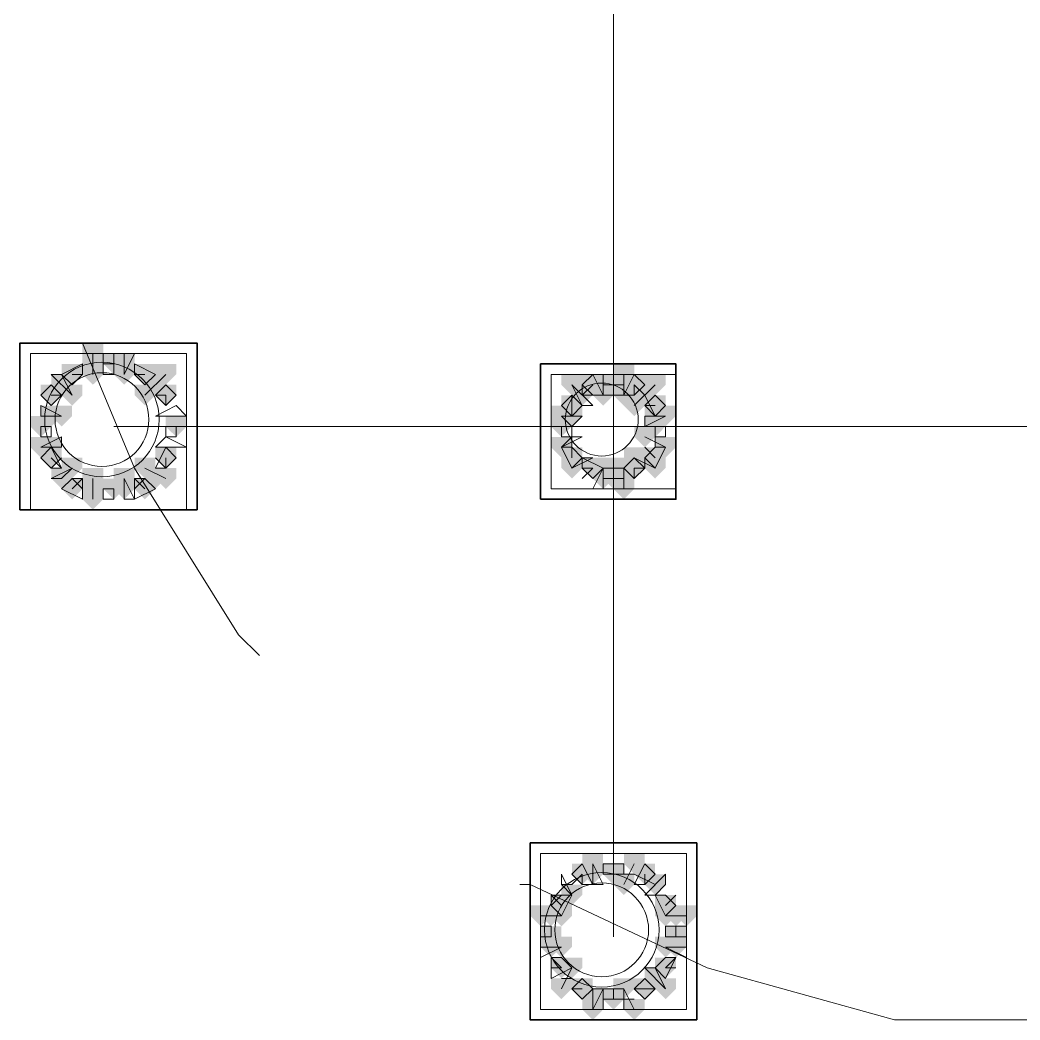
# Model space of a CAD drawing. Header units: millimetres. Extents: x 2315 to 4619, y 1334 to 1897.
# Drawn here: x 3676.05 to 3681.92, y 1548.72 to 1554.59 of the extents above; entities that cross this region are included whole.
import ezdxf

# ---------------------------------------------------------------- set-up
doc = ezdxf.new("R2010")
doc.units = ezdxf.units.MM
for name, color, linetype, true_color in [('PDF_10', 7, 'Continuous', 0x00b85c), ('PDF_AXIS', 7, 'Continuous', 0x00b85c), ('PDF_柱构件', 7, 'Continuous', 0x00b85c), ('PDF_转运站初步方案', 7, 'Continuous', 0x00b85c)]:
    doc.layers.add(name, color=color, linetype=linetype, true_color=true_color)
doc.layers.add('PDF_中心线层', color=1, linetype='Continuous')
doc.layers.add('PDF_粗实线层', color=7, linetype='Continuous')

msp = doc.modelspace()

# ---------------------------------------------------------------- hatches: boundary and pattern name
at = {"layer": 'PDF_10', "transparency": 33554559}
for points in [[(3676.6045, 1552.6298), (3676.5435, 1552.6298), (3676.5435, 1552.5687), (3676.6045, 1552.5076), (3676.6656, 1552.5687), (3676.6656, 1552.6298)], [(3676.6045, 1552.6298), (3676.5435, 1552.6298), (3676.5435, 1552.5687), (3676.6045, 1552.5076), (3676.6656, 1552.5687), (3676.6656, 1552.6298)], [(3676.3602, 1552.5687), (3676.2991, 1552.5687), (3676.2991, 1552.5076), (3676.3602, 1552.4466), (3676.4213, 1552.5076), (3676.4213, 1552.5687)], [(3676.3602, 1552.5687), (3676.2991, 1552.5687), (3676.2991, 1552.5076), (3676.3602, 1552.4466), (3676.4213, 1552.5076), (3676.4213, 1552.5687)], [(3676.7878, 1552.5687), (3676.7267, 1552.5687), (3676.7267, 1552.5076), (3676.7878, 1552.4466), (3676.8489, 1552.5076), (3676.8489, 1552.5687)], [(3676.7878, 1552.5687), (3676.7267, 1552.5687), (3676.7267, 1552.5076), (3676.7878, 1552.4466), (3676.8489, 1552.5076), (3676.8489, 1552.5687)], [(3679.4143, 1552.5076), (3679.3532, 1552.5076), (3679.3532, 1552.4466), (3679.4143, 1552.3855), (3679.4753, 1552.4466), (3679.4753, 1552.5076)], [(3679.4143, 1552.5076), (3679.3532, 1552.5076), (3679.3532, 1552.4466), (3679.4143, 1552.3855), (3679.4753, 1552.4466), (3679.4753, 1552.5076)], [(3679.5364, 1552.5076), (3679.4753, 1552.5076), (3679.4753, 1552.4466), (3679.5364, 1552.3855), (3679.5975, 1552.4466), (3679.5975, 1552.5076)], [(3679.5364, 1552.5076), (3679.4753, 1552.5076), (3679.4753, 1552.4466), (3679.5364, 1552.3855), (3679.5975, 1552.4466), (3679.5975, 1552.5076)], [(3679.6586, 1552.5076), (3679.5975, 1552.5076), (3679.5975, 1552.4466), (3679.6586, 1552.3855), (3679.7197, 1552.4466), (3679.7197, 1552.5076)], [(3679.6586, 1552.5076), (3679.5975, 1552.5076), (3679.5975, 1552.4466), (3679.6586, 1552.3855), (3679.7197, 1552.4466), (3679.7197, 1552.5076)], [(3676.2381, 1552.4466), (3676.177, 1552.4466), (3676.177, 1552.3855), (3676.2381, 1552.3244), (3676.2991, 1552.3855), (3676.2991, 1552.4466)], [(3676.2381, 1552.4466), (3676.177, 1552.4466), (3676.177, 1552.3855), (3676.2381, 1552.3244), (3676.2991, 1552.3855), (3676.2991, 1552.4466)], [(3676.9099, 1552.4466), (3676.8489, 1552.4466), (3676.8489, 1552.3855), (3676.9099, 1552.3244), (3676.971, 1552.3855), (3676.971, 1552.4466)], [(3676.9099, 1552.4466), (3676.8489, 1552.4466), (3676.8489, 1552.3855), (3676.9099, 1552.3244), (3676.971, 1552.3855), (3676.971, 1552.4466)], [(3679.2921, 1552.3855), (3679.231, 1552.3855), (3679.231, 1552.3244), (3679.2921, 1552.2633), (3679.3532, 1552.3244), (3679.3532, 1552.3855)], [(3679.2921, 1552.3855), (3679.231, 1552.3855), (3679.231, 1552.3244), (3679.2921, 1552.2633), (3679.3532, 1552.3244), (3679.3532, 1552.3855)], [(3679.2921, 1552.3855), (3679.231, 1552.3855), (3679.231, 1552.3244), (3679.2921, 1552.2633), (3679.3532, 1552.3244), (3679.3532, 1552.3855)], [(3679.7808, 1552.3855), (3679.7197, 1552.3855), (3679.7197, 1552.3244), (3679.7808, 1552.2633), (3679.8418, 1552.3244), (3679.8418, 1552.3855)], [(3679.7808, 1552.3855), (3679.7197, 1552.3855), (3679.7197, 1552.3244), (3679.7808, 1552.2633), (3679.8418, 1552.3244), (3679.8418, 1552.3855)], [(3676.177, 1552.2633), (3676.1159, 1552.2633), (3676.1159, 1552.2022), (3676.177, 1552.1412), (3676.2381, 1552.2022), (3676.2381, 1552.2633)], [(3676.177, 1552.2633), (3676.1159, 1552.2633), (3676.1159, 1552.2022), (3676.177, 1552.1412), (3676.2381, 1552.2022), (3676.2381, 1552.2633)], [(3676.971, 1552.2633), (3676.9099, 1552.2633), (3676.9099, 1552.2022), (3676.971, 1552.1412), (3677.0321, 1552.2022), (3677.0321, 1552.2633)], [(3676.971, 1552.2633), (3676.9099, 1552.2633), (3676.9099, 1552.2022), (3676.971, 1552.1412), (3677.0321, 1552.2022), (3677.0321, 1552.2633)], [(3679.231, 1552.2633), (3679.1699, 1552.2633), (3679.1699, 1552.2022), (3679.231, 1552.1412), (3679.2921, 1552.2022), (3679.2921, 1552.2633)], [(3679.231, 1552.2633), (3679.1699, 1552.2633), (3679.1699, 1552.2022), (3679.231, 1552.1412), (3679.2921, 1552.2022), (3679.2921, 1552.2633)], [(3679.7808, 1552.2633), (3679.7197, 1552.2633), (3679.7197, 1552.2022), (3679.7808, 1552.1412), (3679.8418, 1552.2022), (3679.8418, 1552.2633)], [(3679.7808, 1552.2633), (3679.7197, 1552.2633), (3679.7197, 1552.2022), (3679.7808, 1552.1412), (3679.8418, 1552.2022), (3679.8418, 1552.2633)], [(3676.2381, 1552.0801), (3676.177, 1552.0801), (3676.177, 1552.019), (3676.2381, 1551.9579), (3676.2991, 1552.019), (3676.2991, 1552.0801)], [(3676.2381, 1552.0801), (3676.177, 1552.0801), (3676.177, 1552.019), (3676.2381, 1551.9579), (3676.2991, 1552.019), (3676.2991, 1552.0801)], [(3676.9099, 1552.0801), (3676.8489, 1552.0801), (3676.8489, 1552.019), (3676.9099, 1551.9579), (3676.971, 1552.019), (3676.971, 1552.0801)], [(3676.9099, 1552.0801), (3676.8489, 1552.0801), (3676.8489, 1552.019), (3676.9099, 1551.9579), (3676.971, 1552.019), (3676.971, 1552.0801)], [(3679.2921, 1552.0801), (3679.231, 1552.0801), (3679.231, 1552.019), (3679.2921, 1551.9579), (3679.3532, 1552.019), (3679.3532, 1552.0801)], [(3679.2921, 1552.0801), (3679.231, 1552.0801), (3679.231, 1552.019), (3679.2921, 1551.9579), (3679.3532, 1552.019), (3679.3532, 1552.0801)], [(3679.7808, 1552.0801), (3679.7197, 1552.0801), (3679.7197, 1552.019), (3679.7808, 1551.9579), (3679.8418, 1552.019), (3679.8418, 1552.0801)], [(3679.7808, 1552.0801), (3679.7197, 1552.0801), (3679.7197, 1552.019), (3679.7808, 1551.9579), (3679.8418, 1552.019), (3679.8418, 1552.0801)], [(3679.4143, 1552.019), (3679.3532, 1552.019), (3679.3532, 1551.9579), (3679.4143, 1551.8968), (3679.4753, 1551.9579), (3679.4753, 1552.019)], [(3679.4143, 1552.019), (3679.3532, 1552.019), (3679.3532, 1551.9579), (3679.4143, 1551.8968), (3679.4753, 1551.9579), (3679.4753, 1552.019)], [(3679.6586, 1552.019), (3679.5975, 1552.019), (3679.5975, 1551.9579), (3679.6586, 1551.8968), (3679.7197, 1551.9579), (3679.7197, 1552.019)], [(3679.6586, 1552.019), (3679.5975, 1552.019), (3679.5975, 1551.9579), (3679.6586, 1551.8968), (3679.7197, 1551.9579), (3679.7197, 1552.019)], [(3679.5364, 1551.9579), (3679.4753, 1551.9579), (3679.4753, 1551.8968), (3679.5364, 1551.8357), (3679.5975, 1551.8968), (3679.5975, 1551.9579)], [(3679.5364, 1551.9579), (3679.4753, 1551.9579), (3679.4753, 1551.8968), (3679.5364, 1551.8357), (3679.5975, 1551.8968), (3679.5975, 1551.9579)], [(3676.3602, 1551.8968), (3676.2991, 1551.8968), (3676.2991, 1551.8357), (3676.3602, 1551.7747), (3676.4213, 1551.8357), (3676.4213, 1551.8968)], [(3676.3602, 1551.8968), (3676.2991, 1551.8968), (3676.2991, 1551.8357), (3676.3602, 1551.7747), (3676.4213, 1551.8357), (3676.4213, 1551.8968)], [(3676.6045, 1551.8968), (3676.5435, 1551.8968), (3676.5435, 1551.8357), (3676.6045, 1551.7747), (3676.6656, 1551.8357), (3676.6656, 1551.8968)], [(3676.6045, 1551.8968), (3676.5435, 1551.8968), (3676.5435, 1551.8357), (3676.6045, 1551.7747), (3676.6656, 1551.8357), (3676.6656, 1551.8968)], [(3676.7878, 1551.8968), (3676.7267, 1551.8968), (3676.7267, 1551.8357), (3676.7878, 1551.7747), (3676.8489, 1551.8357), (3676.8489, 1551.8968)], [(3676.7878, 1551.8968), (3676.7267, 1551.8968), (3676.7267, 1551.8357), (3676.7878, 1551.7747), (3676.8489, 1551.8357), (3676.8489, 1551.8968)], [(3679.3532, 1549.6368), (3679.2921, 1549.6368), (3679.2921, 1549.5757), (3679.3532, 1549.5147), (3679.4143, 1549.5757), (3679.4143, 1549.6368)], [(3679.3532, 1549.6368), (3679.2921, 1549.6368), (3679.2921, 1549.5757), (3679.3532, 1549.5147), (3679.4143, 1549.5757), (3679.4143, 1549.6368)], [(3679.5364, 1549.6368), (3679.4753, 1549.6368), (3679.4753, 1549.5757), (3679.5364, 1549.5147), (3679.5975, 1549.5757), (3679.5975, 1549.6368)], [(3679.5364, 1549.6368), (3679.4753, 1549.6368), (3679.4753, 1549.5757), (3679.5364, 1549.5147), (3679.5975, 1549.5757), (3679.5975, 1549.6368)], [(3679.7197, 1549.6368), (3679.6586, 1549.6368), (3679.6586, 1549.5757), (3679.7197, 1549.5147), (3679.7808, 1549.5757), (3679.7808, 1549.6368)], [(3679.7197, 1549.6368), (3679.6586, 1549.6368), (3679.6586, 1549.5757), (3679.7197, 1549.5147), (3679.7808, 1549.5757), (3679.7808, 1549.6368)], [(3679.231, 1549.4536), (3679.1699, 1549.4536), (3679.1699, 1549.3925), (3679.231, 1549.3314), (3679.2921, 1549.3925), (3679.2921, 1549.4536)], [(3679.231, 1549.4536), (3679.1699, 1549.4536), (3679.1699, 1549.3925), (3679.231, 1549.3314), (3679.2921, 1549.3925), (3679.2921, 1549.4536)], [(3679.8418, 1549.4536), (3679.7808, 1549.4536), (3679.7808, 1549.3925), (3679.8418, 1549.3314), (3679.9029, 1549.3925), (3679.9029, 1549.4536)], [(3679.8418, 1549.4536), (3679.7808, 1549.4536), (3679.7808, 1549.3925), (3679.8418, 1549.3314), (3679.9029, 1549.3925), (3679.9029, 1549.4536)], [(3679.1699, 1549.2703), (3679.1089, 1549.2703), (3679.1089, 1549.2093), (3679.1699, 1549.1482), (3679.231, 1549.2093), (3679.231, 1549.2703)], [(3679.1699, 1549.2703), (3679.1089, 1549.2703), (3679.1089, 1549.2093), (3679.1699, 1549.1482), (3679.231, 1549.2093), (3679.231, 1549.2703)], [(3679.9029, 1549.2703), (3679.8418, 1549.2703), (3679.8418, 1549.2093), (3679.9029, 1549.1482), (3679.964, 1549.2093), (3679.964, 1549.2703)], [(3679.9029, 1549.2703), (3679.8418, 1549.2703), (3679.8418, 1549.2093), (3679.9029, 1549.1482), (3679.964, 1549.2093), (3679.964, 1549.2703)], [(3679.9029, 1549.2703), (3679.8418, 1549.2703), (3679.8418, 1549.2093), (3679.9029, 1549.1482), (3679.964, 1549.2093), (3679.964, 1549.2703)], [(3679.231, 1549.0871), (3679.1699, 1549.0871), (3679.1699, 1549.026), (3679.231, 1548.9649), (3679.2921, 1549.026), (3679.2921, 1549.0871)], [(3679.231, 1549.0871), (3679.1699, 1549.0871), (3679.1699, 1549.026), (3679.231, 1548.9649), (3679.2921, 1549.026), (3679.2921, 1549.0871)], [(3679.8418, 1549.0871), (3679.7808, 1549.0871), (3679.7808, 1549.026), (3679.8418, 1548.9649), (3679.9029, 1549.026), (3679.9029, 1549.0871)], [(3679.8418, 1549.0871), (3679.7808, 1549.0871), (3679.7808, 1549.026), (3679.8418, 1548.9649), (3679.9029, 1549.026), (3679.9029, 1549.0871)], [(3679.3532, 1548.9649), (3679.2921, 1548.9649), (3679.2921, 1548.9039), (3679.3532, 1548.8428), (3679.4143, 1548.9039), (3679.4143, 1548.9649)], [(3679.3532, 1548.9649), (3679.2921, 1548.9649), (3679.2921, 1548.9039), (3679.3532, 1548.8428), (3679.4143, 1548.9039), (3679.4143, 1548.9649)], [(3679.3532, 1548.9649), (3679.2921, 1548.9649), (3679.2921, 1548.9039), (3679.3532, 1548.8428), (3679.4143, 1548.9039), (3679.4143, 1548.9649)], [(3679.7197, 1548.9649), (3679.6586, 1548.9649), (3679.6586, 1548.9039), (3679.7197, 1548.8428), (3679.7808, 1548.9039), (3679.7808, 1548.9649)], [(3679.7197, 1548.9649), (3679.6586, 1548.9649), (3679.6586, 1548.9039), (3679.7197, 1548.8428), (3679.7808, 1548.9039), (3679.7808, 1548.9649)], [(3679.7197, 1548.9649), (3679.6586, 1548.9649), (3679.6586, 1548.9039), (3679.7197, 1548.8428), (3679.7808, 1548.9039), (3679.7808, 1548.9649)], [(3679.5364, 1548.9039), (3679.4753, 1548.9039), (3679.4753, 1548.8428), (3679.5364, 1548.7817), (3679.5975, 1548.8428), (3679.5975, 1548.9039)], [(3679.5364, 1548.9039), (3679.4753, 1548.9039), (3679.4753, 1548.8428), (3679.5364, 1548.7817), (3679.5975, 1548.8428), (3679.5975, 1548.9039)]]:
    msp.add_hatch(color=256, dxfattribs=at).paths.add_polyline_path(points)
at = {"layer": 'PDF_柱构件', "transparency": 33554559}
for points in [[(3676.4824, 1552.6909), (3676.4213, 1552.6909), (3676.4213, 1552.6298), (3676.4824, 1552.5687), (3676.5435, 1552.6298), (3676.5435, 1552.6909)], [(3676.4824, 1552.6298), (3676.4213, 1552.6298), (3676.4213, 1552.5687), (3676.4824, 1552.5076), (3676.5435, 1552.5687), (3676.5435, 1552.6298)], [(3676.6656, 1552.6298), (3676.6045, 1552.6298), (3676.6045, 1552.5687), (3676.6656, 1552.5076), (3676.7267, 1552.5687), (3676.7267, 1552.6298)], [(3676.4824, 1552.5687), (3676.4213, 1552.5687), (3676.4213, 1552.5076), (3676.4824, 1552.4466), (3676.5435, 1552.5076), (3676.5435, 1552.5687)], [(3676.6656, 1552.5687), (3676.6045, 1552.5687), (3676.6045, 1552.5076), (3676.6656, 1552.4466), (3676.7267, 1552.5076), (3676.7267, 1552.5687)], [(3676.9099, 1552.5687), (3676.8489, 1552.5687), (3676.8489, 1552.5076), (3676.9099, 1552.4466), (3676.971, 1552.5076), (3676.971, 1552.5687)], [(3679.5975, 1552.5687), (3679.5364, 1552.5687), (3679.5364, 1552.5076), (3679.5975, 1552.4466), (3679.6586, 1552.5076), (3679.6586, 1552.5687)], [(3676.2991, 1552.5076), (3676.2381, 1552.5076), (3676.2381, 1552.4466), (3676.2991, 1552.3855), (3676.3602, 1552.4466), (3676.3602, 1552.5076)], [(3676.8489, 1552.5076), (3676.7878, 1552.5076), (3676.7878, 1552.4466), (3676.8489, 1552.3855), (3676.9099, 1552.4466), (3676.9099, 1552.5076)], [(3679.2921, 1552.5076), (3679.231, 1552.5076), (3679.231, 1552.4466), (3679.2921, 1552.3855), (3679.3532, 1552.4466), (3679.3532, 1552.5076)], [(3679.4753, 1552.5076), (3679.4143, 1552.5076), (3679.4143, 1552.4466), (3679.4753, 1552.3855), (3679.5364, 1552.4466), (3679.5364, 1552.5076)], [(3679.5975, 1552.5076), (3679.5364, 1552.5076), (3679.5364, 1552.4466), (3679.5975, 1552.3855), (3679.6586, 1552.4466), (3679.6586, 1552.5076)], [(3679.7808, 1552.5076), (3679.7197, 1552.5076), (3679.7197, 1552.4466), (3679.7808, 1552.3855), (3679.8418, 1552.4466), (3679.8418, 1552.5076)], [(3676.3602, 1552.4466), (3676.2991, 1552.4466), (3676.2991, 1552.3855), (3676.3602, 1552.3244), (3676.4213, 1552.3855), (3676.4213, 1552.4466)], [(3676.7878, 1552.4466), (3676.7267, 1552.4466), (3676.7267, 1552.3855), (3676.7878, 1552.3244), (3676.8489, 1552.3855), (3676.8489, 1552.4466)], [(3679.3532, 1552.4466), (3679.2921, 1552.4466), (3679.2921, 1552.3855), (3679.3532, 1552.3244), (3679.4143, 1552.3855), (3679.4143, 1552.4466)], [(3679.4753, 1552.4466), (3679.4143, 1552.4466), (3679.4143, 1552.3855), (3679.4753, 1552.3244), (3679.5364, 1552.3855), (3679.5364, 1552.4466)], [(3679.5975, 1552.4466), (3679.5364, 1552.4466), (3679.5364, 1552.3855), (3679.5975, 1552.3244), (3679.6586, 1552.3855), (3679.6586, 1552.4466)], [(3679.7197, 1552.4466), (3679.6586, 1552.4466), (3679.6586, 1552.3855), (3679.7197, 1552.3244), (3679.7808, 1552.3855), (3679.7808, 1552.4466)], [(3679.6586, 1552.3855), (3679.5975, 1552.3855), (3679.5975, 1552.3244), (3679.6586, 1552.2633), (3679.7197, 1552.3244), (3679.7197, 1552.3855)], [(3676.2381, 1552.3244), (3676.177, 1552.3244), (3676.177, 1552.2633), (3676.2381, 1552.2022), (3676.2991, 1552.2633), (3676.2991, 1552.3244)], [(3676.2991, 1552.3244), (3676.2381, 1552.3244), (3676.2381, 1552.2633), (3676.2991, 1552.2022), (3676.3602, 1552.2633), (3676.3602, 1552.3244)], [(3679.231, 1552.3244), (3679.1699, 1552.3244), (3679.1699, 1552.2633), (3679.231, 1552.2022), (3679.2921, 1552.2633), (3679.2921, 1552.3244)], [(3679.2921, 1552.3244), (3679.231, 1552.3244), (3679.231, 1552.2633), (3679.2921, 1552.2022), (3679.3532, 1552.2633), (3679.3532, 1552.3244)], [(3679.7808, 1552.3244), (3679.7197, 1552.3244), (3679.7197, 1552.2633), (3679.7808, 1552.2022), (3679.8418, 1552.2633), (3679.8418, 1552.3244)], [(3679.8418, 1552.3244), (3679.7808, 1552.3244), (3679.7808, 1552.2633), (3679.8418, 1552.2022), (3679.9029, 1552.2633), (3679.9029, 1552.3244)], [(3679.7197, 1552.2022), (3679.6586, 1552.2022), (3679.6586, 1552.1412), (3679.7197, 1552.0801), (3679.7808, 1552.1412), (3679.7808, 1552.2022)], [(3676.177, 1552.1412), (3676.1159, 1552.1412), (3676.1159, 1552.0801), (3676.177, 1552.019), (3676.2381, 1552.0801), (3676.2381, 1552.1412)], [(3676.2381, 1552.1412), (3676.177, 1552.1412), (3676.177, 1552.0801), (3676.2381, 1552.019), (3676.2991, 1552.0801), (3676.2991, 1552.1412)], [(3679.231, 1552.1412), (3679.1699, 1552.1412), (3679.1699, 1552.0801), (3679.231, 1552.019), (3679.2921, 1552.0801), (3679.2921, 1552.1412)], [(3679.8418, 1552.1412), (3679.7808, 1552.1412), (3679.7808, 1552.0801), (3679.8418, 1552.019), (3679.9029, 1552.0801), (3679.9029, 1552.1412)], [(3679.6586, 1552.0801), (3679.5975, 1552.0801), (3679.5975, 1552.019), (3679.6586, 1551.9579), (3679.7197, 1552.019), (3679.7197, 1552.0801)], [(3676.3602, 1552.019), (3676.2991, 1552.019), (3676.2991, 1551.9579), (3676.3602, 1551.8968), (3676.4213, 1551.9579), (3676.4213, 1552.019)], [(3676.7878, 1552.019), (3676.7267, 1552.019), (3676.7267, 1551.9579), (3676.7878, 1551.8968), (3676.8489, 1551.9579), (3676.8489, 1552.019)], [(3679.2921, 1552.019), (3679.231, 1552.019), (3679.231, 1551.9579), (3679.2921, 1551.8968), (3679.3532, 1551.9579), (3679.3532, 1552.019)], [(3679.4753, 1552.019), (3679.4143, 1552.019), (3679.4143, 1551.9579), (3679.4753, 1551.8968), (3679.5364, 1551.9579), (3679.5364, 1552.019)], [(3679.5975, 1552.019), (3679.5364, 1552.019), (3679.5364, 1551.9579), (3679.5975, 1551.8968), (3679.6586, 1551.9579), (3679.6586, 1552.019)], [(3679.7808, 1552.019), (3679.7197, 1552.019), (3679.7197, 1551.9579), (3679.7808, 1551.8968), (3679.8418, 1551.9579), (3679.8418, 1552.019)], [(3676.2991, 1551.9579), (3676.2381, 1551.9579), (3676.2381, 1551.8968), (3676.2991, 1551.8357), (3676.3602, 1551.8968), (3676.3602, 1551.9579)], [(3676.4824, 1551.9579), (3676.4213, 1551.9579), (3676.4213, 1551.8968), (3676.4824, 1551.8357), (3676.5435, 1551.8968), (3676.5435, 1551.9579)], [(3676.6656, 1551.9579), (3676.6045, 1551.9579), (3676.6045, 1551.8968), (3676.6656, 1551.8357), (3676.7267, 1551.8968), (3676.7267, 1551.9579)], [(3676.8489, 1551.9579), (3676.7878, 1551.9579), (3676.7878, 1551.8968), (3676.8489, 1551.8357), (3676.9099, 1551.8968), (3676.9099, 1551.9579)], [(3676.9099, 1551.9579), (3676.8489, 1551.9579), (3676.8489, 1551.8968), (3676.9099, 1551.8357), (3676.971, 1551.8968), (3676.971, 1551.9579)], [(3679.4753, 1551.9579), (3679.4143, 1551.9579), (3679.4143, 1551.8968), (3679.4753, 1551.8357), (3679.5364, 1551.8968), (3679.5364, 1551.9579)], [(3679.5975, 1551.9579), (3679.5364, 1551.9579), (3679.5364, 1551.8968), (3679.5975, 1551.8357), (3679.6586, 1551.8968), (3679.6586, 1551.9579)], [(3676.4824, 1551.8968), (3676.4213, 1551.8968), (3676.4213, 1551.8357), (3676.4824, 1551.7747), (3676.5435, 1551.8357), (3676.5435, 1551.8968)], [(3676.6656, 1551.8968), (3676.6045, 1551.8968), (3676.6045, 1551.8357), (3676.6656, 1551.7747), (3676.7267, 1551.8357), (3676.7267, 1551.8968)], [(3679.5975, 1551.8968), (3679.5364, 1551.8968), (3679.5364, 1551.8357), (3679.5975, 1551.7747), (3679.6586, 1551.8357), (3679.6586, 1551.8968)], [(3676.4824, 1551.8357), (3676.4213, 1551.8357), (3676.4213, 1551.7747), (3676.4824, 1551.7136), (3676.5435, 1551.7747), (3676.5435, 1551.8357)], [(3679.4143, 1549.6979), (3679.3532, 1549.6979), (3679.3532, 1549.6368), (3679.4143, 1549.5757), (3679.4753, 1549.6368), (3679.4753, 1549.6979)], [(3679.6586, 1549.6979), (3679.5975, 1549.6979), (3679.5975, 1549.6368), (3679.6586, 1549.5757), (3679.7197, 1549.6368), (3679.7197, 1549.6979)], [(3679.4143, 1549.6368), (3679.3532, 1549.6368), (3679.3532, 1549.5757), (3679.4143, 1549.5147), (3679.4753, 1549.5757), (3679.4753, 1549.6368)], [(3679.5975, 1549.5757), (3679.5364, 1549.5757), (3679.5364, 1549.5147), (3679.5975, 1549.4536), (3679.6586, 1549.5147), (3679.6586, 1549.5757)], [(3679.7808, 1549.5757), (3679.7197, 1549.5757), (3679.7197, 1549.5147), (3679.7808, 1549.4536), (3679.8418, 1549.5147), (3679.8418, 1549.5757)], [(3679.2921, 1549.5147), (3679.231, 1549.5147), (3679.231, 1549.4536), (3679.2921, 1549.3925), (3679.3532, 1549.4536), (3679.3532, 1549.5147)], [(3679.1089, 1549.3925), (3679.0478, 1549.3925), (3679.0478, 1549.3314), (3679.1089, 1549.2703), (3679.1699, 1549.3314), (3679.1699, 1549.3925)], [(3679.1699, 1549.3925), (3679.1089, 1549.3925), (3679.1089, 1549.3314), (3679.1699, 1549.2703), (3679.231, 1549.3314), (3679.231, 1549.3925)], [(3679.231, 1549.3925), (3679.1699, 1549.3925), (3679.1699, 1549.3314), (3679.231, 1549.2703), (3679.2921, 1549.3314), (3679.2921, 1549.3925)], [(3679.8418, 1549.3925), (3679.7808, 1549.3925), (3679.7808, 1549.3314), (3679.8418, 1549.2703), (3679.9029, 1549.3314), (3679.9029, 1549.3925)], [(3679.9029, 1549.3925), (3679.8418, 1549.3925), (3679.8418, 1549.3314), (3679.9029, 1549.2703), (3679.964, 1549.3314), (3679.964, 1549.3925)], [(3679.964, 1549.3925), (3679.9029, 1549.3925), (3679.9029, 1549.3314), (3679.964, 1549.2703), (3680.0251, 1549.3314), (3680.0251, 1549.3925)], [(3679.1699, 1549.2093), (3679.1089, 1549.2093), (3679.1089, 1549.1482), (3679.1699, 1549.0871), (3679.231, 1549.1482), (3679.231, 1549.2093)], [(3679.231, 1549.2093), (3679.1699, 1549.2093), (3679.1699, 1549.1482), (3679.231, 1549.0871), (3679.2921, 1549.1482), (3679.2921, 1549.2093)], [(3679.8418, 1549.2093), (3679.7808, 1549.2093), (3679.7808, 1549.1482), (3679.8418, 1549.0871), (3679.9029, 1549.1482), (3679.9029, 1549.2093)], [(3679.9029, 1549.2093), (3679.8418, 1549.2093), (3679.8418, 1549.1482), (3679.9029, 1549.0871), (3679.964, 1549.1482), (3679.964, 1549.2093)], [(3679.2921, 1549.0871), (3679.231, 1549.0871), (3679.231, 1549.026), (3679.2921, 1548.9649), (3679.3532, 1549.026), (3679.3532, 1549.0871)], [(3679.7808, 1549.026), (3679.7197, 1549.026), (3679.7197, 1548.9649), (3679.7808, 1548.9039), (3679.8418, 1548.9649), (3679.8418, 1549.026)], [(3679.231, 1548.9649), (3679.1699, 1548.9649), (3679.1699, 1548.9039), (3679.231, 1548.8428), (3679.2921, 1548.9039), (3679.2921, 1548.9649)], [(3679.5975, 1548.9649), (3679.5364, 1548.9649), (3679.5364, 1548.9039), (3679.5975, 1548.8428), (3679.6586, 1548.9039), (3679.6586, 1548.9649)], [(3679.8418, 1548.9649), (3679.7808, 1548.9649), (3679.7808, 1548.9039), (3679.8418, 1548.8428), (3679.9029, 1548.9039), (3679.9029, 1548.9649)], [(3679.4143, 1548.9039), (3679.3532, 1548.9039), (3679.3532, 1548.8428), (3679.4143, 1548.7817), (3679.4753, 1548.8428), (3679.4753, 1548.9039)], [(3679.4143, 1548.8428), (3679.3532, 1548.8428), (3679.3532, 1548.7817), (3679.4143, 1548.7206), (3679.4753, 1548.7817), (3679.4753, 1548.8428)], [(3679.6586, 1548.8428), (3679.5975, 1548.8428), (3679.5975, 1548.7817), (3679.6586, 1548.7206), (3679.7197, 1548.7817), (3679.7197, 1548.8428)]]:
    msp.add_hatch(color=256, dxfattribs=at).paths.add_polyline_path(points)
at = {"layer": 'PDF_转运站初步方案', "transparency": 33554559}
for points in [[(3676.6045, 1552.6298), (3676.5435, 1552.6298), (3676.5435, 1552.5687), (3676.6045, 1552.5076), (3676.6656, 1552.5687), (3676.6656, 1552.6298)], [(3676.6045, 1552.6298), (3676.5435, 1552.6298), (3676.5435, 1552.5687), (3676.6045, 1552.5076), (3676.6656, 1552.5687), (3676.6656, 1552.6298)], [(3676.3602, 1552.5687), (3676.2991, 1552.5687), (3676.2991, 1552.5076), (3676.3602, 1552.4466), (3676.4213, 1552.5076), (3676.4213, 1552.5687)], [(3676.3602, 1552.5687), (3676.2991, 1552.5687), (3676.2991, 1552.5076), (3676.3602, 1552.4466), (3676.4213, 1552.5076), (3676.4213, 1552.5687)], [(3676.7878, 1552.5687), (3676.7267, 1552.5687), (3676.7267, 1552.5076), (3676.7878, 1552.4466), (3676.8489, 1552.5076), (3676.8489, 1552.5687)], [(3676.7878, 1552.5687), (3676.7267, 1552.5687), (3676.7267, 1552.5076), (3676.7878, 1552.4466), (3676.8489, 1552.5076), (3676.8489, 1552.5687)], [(3679.4143, 1552.5076), (3679.3532, 1552.5076), (3679.3532, 1552.4466), (3679.4143, 1552.3855), (3679.4753, 1552.4466), (3679.4753, 1552.5076)], [(3679.4143, 1552.5076), (3679.3532, 1552.5076), (3679.3532, 1552.4466), (3679.4143, 1552.3855), (3679.4753, 1552.4466), (3679.4753, 1552.5076)], [(3679.5364, 1552.5076), (3679.4753, 1552.5076), (3679.4753, 1552.4466), (3679.5364, 1552.3855), (3679.5975, 1552.4466), (3679.5975, 1552.5076)], [(3679.5364, 1552.5076), (3679.4753, 1552.5076), (3679.4753, 1552.4466), (3679.5364, 1552.3855), (3679.5975, 1552.4466), (3679.5975, 1552.5076)], [(3679.6586, 1552.5076), (3679.5975, 1552.5076), (3679.5975, 1552.4466), (3679.6586, 1552.3855), (3679.7197, 1552.4466), (3679.7197, 1552.5076)], [(3679.6586, 1552.5076), (3679.5975, 1552.5076), (3679.5975, 1552.4466), (3679.6586, 1552.3855), (3679.7197, 1552.4466), (3679.7197, 1552.5076)], [(3676.2381, 1552.4466), (3676.177, 1552.4466), (3676.177, 1552.3855), (3676.2381, 1552.3244), (3676.2991, 1552.3855), (3676.2991, 1552.4466)], [(3676.2381, 1552.4466), (3676.177, 1552.4466), (3676.177, 1552.3855), (3676.2381, 1552.3244), (3676.2991, 1552.3855), (3676.2991, 1552.4466)], [(3676.9099, 1552.4466), (3676.8489, 1552.4466), (3676.8489, 1552.3855), (3676.9099, 1552.3244), (3676.971, 1552.3855), (3676.971, 1552.4466)], [(3676.9099, 1552.4466), (3676.8489, 1552.4466), (3676.8489, 1552.3855), (3676.9099, 1552.3244), (3676.971, 1552.3855), (3676.971, 1552.4466)], [(3679.2921, 1552.3855), (3679.231, 1552.3855), (3679.231, 1552.3244), (3679.2921, 1552.2633), (3679.3532, 1552.3244), (3679.3532, 1552.3855)], [(3679.2921, 1552.3855), (3679.231, 1552.3855), (3679.231, 1552.3244), (3679.2921, 1552.2633), (3679.3532, 1552.3244), (3679.3532, 1552.3855)], [(3679.7808, 1552.3855), (3679.7197, 1552.3855), (3679.7197, 1552.3244), (3679.7808, 1552.2633), (3679.8418, 1552.3244), (3679.8418, 1552.3855)], [(3679.7808, 1552.3855), (3679.7197, 1552.3855), (3679.7197, 1552.3244), (3679.7808, 1552.2633), (3679.8418, 1552.3244), (3679.8418, 1552.3855)], [(3676.177, 1552.2633), (3676.1159, 1552.2633), (3676.1159, 1552.2022), (3676.177, 1552.1412), (3676.2381, 1552.2022), (3676.2381, 1552.2633)], [(3676.177, 1552.2633), (3676.1159, 1552.2633), (3676.1159, 1552.2022), (3676.177, 1552.1412), (3676.2381, 1552.2022), (3676.2381, 1552.2633)], [(3676.971, 1552.2633), (3676.9099, 1552.2633), (3676.9099, 1552.2022), (3676.971, 1552.1412), (3677.0321, 1552.2022), (3677.0321, 1552.2633)], [(3676.971, 1552.2633), (3676.9099, 1552.2633), (3676.9099, 1552.2022), (3676.971, 1552.1412), (3677.0321, 1552.2022), (3677.0321, 1552.2633)], [(3679.231, 1552.2633), (3679.1699, 1552.2633), (3679.1699, 1552.2022), (3679.231, 1552.1412), (3679.2921, 1552.2022), (3679.2921, 1552.2633)], [(3679.231, 1552.2633), (3679.1699, 1552.2633), (3679.1699, 1552.2022), (3679.231, 1552.1412), (3679.2921, 1552.2022), (3679.2921, 1552.2633)], [(3679.7808, 1552.2633), (3679.7197, 1552.2633), (3679.7197, 1552.2022), (3679.7808, 1552.1412), (3679.8418, 1552.2022), (3679.8418, 1552.2633)], [(3679.7808, 1552.2633), (3679.7197, 1552.2633), (3679.7197, 1552.2022), (3679.7808, 1552.1412), (3679.8418, 1552.2022), (3679.8418, 1552.2633)], [(3676.2381, 1552.0801), (3676.177, 1552.0801), (3676.177, 1552.019), (3676.2381, 1551.9579), (3676.2991, 1552.019), (3676.2991, 1552.0801)], [(3676.2381, 1552.0801), (3676.177, 1552.0801), (3676.177, 1552.019), (3676.2381, 1551.9579), (3676.2991, 1552.019), (3676.2991, 1552.0801)], [(3676.9099, 1552.0801), (3676.8489, 1552.0801), (3676.8489, 1552.019), (3676.9099, 1551.9579), (3676.971, 1552.019), (3676.971, 1552.0801)], [(3676.9099, 1552.0801), (3676.8489, 1552.0801), (3676.8489, 1552.019), (3676.9099, 1551.9579), (3676.971, 1552.019), (3676.971, 1552.0801)], [(3679.2921, 1552.0801), (3679.231, 1552.0801), (3679.231, 1552.019), (3679.2921, 1551.9579), (3679.3532, 1552.019), (3679.3532, 1552.0801)], [(3679.2921, 1552.0801), (3679.231, 1552.0801), (3679.231, 1552.019), (3679.2921, 1551.9579), (3679.3532, 1552.019), (3679.3532, 1552.0801)], [(3679.7808, 1552.0801), (3679.7197, 1552.0801), (3679.7197, 1552.019), (3679.7808, 1551.9579), (3679.8418, 1552.019), (3679.8418, 1552.0801)], [(3679.7808, 1552.0801), (3679.7197, 1552.0801), (3679.7197, 1552.019), (3679.7808, 1551.9579), (3679.8418, 1552.019), (3679.8418, 1552.0801)], [(3679.4143, 1552.019), (3679.3532, 1552.019), (3679.3532, 1551.9579), (3679.4143, 1551.8968), (3679.4753, 1551.9579), (3679.4753, 1552.019)], [(3679.4143, 1552.019), (3679.3532, 1552.019), (3679.3532, 1551.9579), (3679.4143, 1551.8968), (3679.4753, 1551.9579), (3679.4753, 1552.019)], [(3679.6586, 1552.019), (3679.5975, 1552.019), (3679.5975, 1551.9579), (3679.6586, 1551.8968), (3679.7197, 1551.9579), (3679.7197, 1552.019)], [(3679.6586, 1552.019), (3679.5975, 1552.019), (3679.5975, 1551.9579), (3679.6586, 1551.8968), (3679.7197, 1551.9579), (3679.7197, 1552.019)], [(3679.5364, 1551.9579), (3679.4753, 1551.9579), (3679.4753, 1551.8968), (3679.5364, 1551.8357), (3679.5975, 1551.8968), (3679.5975, 1551.9579)], [(3679.5364, 1551.9579), (3679.4753, 1551.9579), (3679.4753, 1551.8968), (3679.5364, 1551.8357), (3679.5975, 1551.8968), (3679.5975, 1551.9579)], [(3676.3602, 1551.8968), (3676.2991, 1551.8968), (3676.2991, 1551.8357), (3676.3602, 1551.7747), (3676.4213, 1551.8357), (3676.4213, 1551.8968)], [(3676.3602, 1551.8968), (3676.2991, 1551.8968), (3676.2991, 1551.8357), (3676.3602, 1551.7747), (3676.4213, 1551.8357), (3676.4213, 1551.8968)], [(3676.6045, 1551.8968), (3676.5435, 1551.8968), (3676.5435, 1551.8357), (3676.6045, 1551.7747), (3676.6656, 1551.8357), (3676.6656, 1551.8968)], [(3676.6045, 1551.8968), (3676.5435, 1551.8968), (3676.5435, 1551.8357), (3676.6045, 1551.7747), (3676.6656, 1551.8357), (3676.6656, 1551.8968)], [(3676.7878, 1551.8968), (3676.7267, 1551.8968), (3676.7267, 1551.8357), (3676.7878, 1551.7747), (3676.8489, 1551.8357), (3676.8489, 1551.8968)], [(3676.7878, 1551.8968), (3676.7267, 1551.8968), (3676.7267, 1551.8357), (3676.7878, 1551.7747), (3676.8489, 1551.8357), (3676.8489, 1551.8968)], [(3679.3532, 1549.6368), (3679.2921, 1549.6368), (3679.2921, 1549.5757), (3679.3532, 1549.5147), (3679.4143, 1549.5757), (3679.4143, 1549.6368)], [(3679.3532, 1549.6368), (3679.2921, 1549.6368), (3679.2921, 1549.5757), (3679.3532, 1549.5147), (3679.4143, 1549.5757), (3679.4143, 1549.6368)], [(3679.5364, 1549.6368), (3679.4753, 1549.6368), (3679.4753, 1549.5757), (3679.5364, 1549.5147), (3679.5975, 1549.5757), (3679.5975, 1549.6368)], [(3679.5364, 1549.6368), (3679.4753, 1549.6368), (3679.4753, 1549.5757), (3679.5364, 1549.5147), (3679.5975, 1549.5757), (3679.5975, 1549.6368)], [(3679.7197, 1549.6368), (3679.6586, 1549.6368), (3679.6586, 1549.5757), (3679.7197, 1549.5147), (3679.7808, 1549.5757), (3679.7808, 1549.6368)], [(3679.7197, 1549.6368), (3679.6586, 1549.6368), (3679.6586, 1549.5757), (3679.7197, 1549.5147), (3679.7808, 1549.5757), (3679.7808, 1549.6368)], [(3679.231, 1549.4536), (3679.1699, 1549.4536), (3679.1699, 1549.3925), (3679.231, 1549.3314), (3679.2921, 1549.3925), (3679.2921, 1549.4536)], [(3679.231, 1549.4536), (3679.1699, 1549.4536), (3679.1699, 1549.3925), (3679.231, 1549.3314), (3679.2921, 1549.3925), (3679.2921, 1549.4536)], [(3679.8418, 1549.4536), (3679.7808, 1549.4536), (3679.7808, 1549.3925), (3679.8418, 1549.3314), (3679.9029, 1549.3925), (3679.9029, 1549.4536)], [(3679.8418, 1549.4536), (3679.7808, 1549.4536), (3679.7808, 1549.3925), (3679.8418, 1549.3314), (3679.9029, 1549.3925), (3679.9029, 1549.4536)], [(3679.1699, 1549.2703), (3679.1089, 1549.2703), (3679.1089, 1549.2093), (3679.1699, 1549.1482), (3679.231, 1549.2093), (3679.231, 1549.2703)], [(3679.1699, 1549.2703), (3679.1089, 1549.2703), (3679.1089, 1549.2093), (3679.1699, 1549.1482), (3679.231, 1549.2093), (3679.231, 1549.2703)], [(3679.9029, 1549.2703), (3679.8418, 1549.2703), (3679.8418, 1549.2093), (3679.9029, 1549.1482), (3679.964, 1549.2093), (3679.964, 1549.2703)], [(3679.9029, 1549.2703), (3679.8418, 1549.2703), (3679.8418, 1549.2093), (3679.9029, 1549.1482), (3679.964, 1549.2093), (3679.964, 1549.2703)], [(3679.231, 1549.0871), (3679.1699, 1549.0871), (3679.1699, 1549.026), (3679.231, 1548.9649), (3679.2921, 1549.026), (3679.2921, 1549.0871)], [(3679.231, 1549.0871), (3679.1699, 1549.0871), (3679.1699, 1549.026), (3679.231, 1548.9649), (3679.2921, 1549.026), (3679.2921, 1549.0871)], [(3679.8418, 1549.0871), (3679.7808, 1549.0871), (3679.7808, 1549.026), (3679.8418, 1548.9649), (3679.9029, 1549.026), (3679.9029, 1549.0871)], [(3679.8418, 1549.0871), (3679.7808, 1549.0871), (3679.7808, 1549.026), (3679.8418, 1548.9649), (3679.9029, 1549.026), (3679.9029, 1549.0871)], [(3679.3532, 1548.9649), (3679.2921, 1548.9649), (3679.2921, 1548.9039), (3679.3532, 1548.8428), (3679.4143, 1548.9039), (3679.4143, 1548.9649)], [(3679.3532, 1548.9649), (3679.2921, 1548.9649), (3679.2921, 1548.9039), (3679.3532, 1548.8428), (3679.4143, 1548.9039), (3679.4143, 1548.9649)], [(3679.7197, 1548.9649), (3679.6586, 1548.9649), (3679.6586, 1548.9039), (3679.7197, 1548.8428), (3679.7808, 1548.9039), (3679.7808, 1548.9649)], [(3679.7197, 1548.9649), (3679.6586, 1548.9649), (3679.6586, 1548.9039), (3679.7197, 1548.8428), (3679.7808, 1548.9039), (3679.7808, 1548.9649)], [(3679.5364, 1548.9039), (3679.4753, 1548.9039), (3679.4753, 1548.8428), (3679.5364, 1548.7817), (3679.5975, 1548.8428), (3679.5975, 1548.9039)], [(3679.5364, 1548.9039), (3679.4753, 1548.9039), (3679.4753, 1548.8428), (3679.5364, 1548.7817), (3679.5975, 1548.8428), (3679.5975, 1548.9039)]]:
    msp.add_hatch(color=256, dxfattribs=at).paths.add_polyline_path(points)

# ---------------------------------------------------------------- linework, layer by layer
at = {"layer": 'PDF_10', "lineweight": 18}
for points in [[(3676.6045, 1552.5076), (3676.6045, 1552.5687), (3676.5435, 1552.5687)], [(3676.3602, 1552.5076), (3676.4213, 1552.5076), (3676.3602, 1552.5076)], [(3676.7878, 1552.5076), (3676.7267, 1552.5076), (3676.7878, 1552.5076)], [(3679.5364, 1552.4466), (3679.5364, 1552.5076)], [(3679.4143, 1552.4466), (3679.3532, 1552.3855)], [(3679.4143, 1552.3855), (3679.3532, 1552.4466)], [(3679.5975, 1552.4466), (3679.4753, 1552.4466)], [(3679.7808, 1552.2633), (3679.7197, 1552.3855), (3679.6586, 1552.4466), (3679.6586, 1552.3855)], [(3676.2381, 1552.3855), (3676.2991, 1552.3855), (3676.2381, 1552.3244)], [(3676.9099, 1552.3244), (3676.9099, 1552.3855), (3676.8489, 1552.3855)], [(3679.2921, 1552.3855), (3679.2921, 1552.2633)], [(3679.7197, 1552.3244), (3679.7808, 1552.3244)], [(3676.2381, 1552.2022), (3676.177, 1552.2022), (3676.177, 1552.1412)], [(3676.971, 1552.1412), (3676.971, 1552.2022), (3676.9099, 1552.2022)], [(3679.2921, 1552.2022), (3679.231, 1552.2022), (3679.231, 1552.1412)], [(3679.7808, 1552.1412), (3679.7808, 1552.2022), (3679.8418, 1552.2022)], [(3679.2921, 1552.019), (3679.2921, 1552.0801), (3679.2921, 1552.019)], [(3679.7197, 1552.019), (3679.7808, 1552.0801)], [(3679.7197, 1552.0801), (3679.7808, 1552.019)], [(3676.2381, 1552.019), (3676.2991, 1551.9579)], [(3676.2991, 1552.019), (3676.2381, 1551.9579)], [(3676.8489, 1552.019), (3676.9099, 1551.9579), (3676.9099, 1552.019)], [(3679.3532, 1551.9579), (3679.4143, 1551.9579), (3679.3532, 1551.8968)], [(3679.5364, 1551.9579), (3679.5364, 1551.8968)], [(3679.6586, 1551.8968), (3679.6586, 1551.9579), (3679.7197, 1551.9579)], [(3676.3602, 1551.8968), (3676.4213, 1551.8357)], [(3676.4213, 1551.8968), (3676.3602, 1551.8357)], [(3676.7267, 1551.8357), (3676.7878, 1551.8968)], [(3676.7267, 1551.8968), (3676.7878, 1551.8357)], [(3679.4753, 1551.8968), (3679.5975, 1551.8968)], [(3676.5435, 1551.8357), (3676.6045, 1551.8357), (3676.6045, 1551.7747)], [(3679.5364, 1549.5757), (3679.5364, 1549.6368)], [(3679.2921, 1549.5147), (3679.3532, 1549.5757), (3679.3532, 1549.5147)], [(3679.4753, 1549.5757), (3679.5975, 1549.5757)], [(3679.6586, 1549.5757), (3679.7808, 1549.5147)], [(3679.7197, 1549.5147), (3679.7197, 1549.5757)], [(3679.1699, 1549.3925), (3679.231, 1549.4536)], [(3679.231, 1549.3925), (3679.1699, 1549.4536)], [(3679.8418, 1549.4536), (3679.9029, 1549.3925)], [(3679.8418, 1549.3925), (3679.9029, 1549.4536)], [(3679.1089, 1549.2093), (3679.1699, 1549.2093), (3679.1699, 1549.2703)], [(3679.9029, 1549.2703), (3679.9029, 1549.2093)], [(3679.1699, 1549.026), (3679.231, 1549.026), (3679.1699, 1549.0871)], [(3679.9029, 1549.0871), (3679.8418, 1549.026), (3679.9029, 1549.026)], [(3679.3532, 1548.9039), (3679.2921, 1548.9039)], [(3679.5364, 1548.9039), (3679.5364, 1548.8428)], [(3679.7808, 1548.9039), (3679.6586, 1548.9039)], [(3679.5975, 1548.8428), (3679.4753, 1548.8428)]]:
    msp.add_lwpolyline(points, dxfattribs=at)
at = {"layer": 'PDF_AXIS', "lineweight": 18}
for points in [[(3676.1159, 1551.7136), (3676.1159, 1552.6298), (3677.0321, 1552.6298), (3677.0321, 1551.7136)], [(3679.1699, 1551.8357), (3679.1699, 1552.5076), (3679.9029, 1552.5076), (3679.9029, 1551.8357)], [(3679.964, 1548.7817), (3679.964, 1549.6979), (3679.1089, 1549.6979), (3679.1089, 1548.7817)]]:
    msp.add_lwpolyline(points, close=True, dxfattribs=at)
at = {"layer": 'PDF_中心线层', "color": 112, "lineweight": 18, "true_color": 0x00b85c}
for points in [[(3679.5364, 1549.2093), (3679.5364, 1560.1428)], [(3688.0267, 1554.7066), (3687.9045, 1553.546), (3687.5991, 1552.4466), (3687.0494, 1551.4693), (3686.3775, 1550.553), (3685.5224, 1549.8201), (3684.5451, 1549.2093), (3683.4456, 1548.8428), (3682.3462, 1548.7206), (3681.1856, 1548.7206), (3680.0862, 1549.026), (3679.0478, 1549.5147), (3678.9867, 1549.5147)], [(3677.4597, 1550.8584), (3677.3375, 1550.9806), (3676.7267, 1551.9579), (3676.4213, 1552.6909)], [(3676.6045, 1552.2022), (3687.477, 1552.2022)]]:
    msp.add_lwpolyline(points, dxfattribs=at)
at = {"layer": 'PDF_柱构件', "lineweight": 18}
for points in [[(3676.4824, 1552.6298), (3676.4824, 1552.5076)], [(3676.6045, 1552.5076), (3676.5435, 1552.5076), (3676.5435, 1552.6298), (3676.6045, 1552.6298)], [(3676.7267, 1552.6298), (3676.6656, 1552.5076), (3676.6656, 1552.6298)], [(3676.4213, 1552.5076), (3676.3602, 1552.4466), (3676.2991, 1552.5076), (3676.4213, 1552.5687)], [(3676.7878, 1552.4466), (3676.7267, 1552.5076), (3676.7267, 1552.5687), (3676.8489, 1552.5076)], [(3676.2991, 1552.5076), (3676.3602, 1552.3855), (3676.2381, 1552.5076)], [(3676.9099, 1552.5076), (3676.7878, 1552.3855)], [(3679.4753, 1552.3855), (3679.3532, 1552.3855), (3679.3532, 1552.4466), (3679.4143, 1552.5076)], [(3679.4753, 1552.5076), (3679.4753, 1552.3855), (3679.4143, 1552.5076)], [(3679.5975, 1552.3855), (3679.4753, 1552.3855), (3679.4753, 1552.5076), (3679.5975, 1552.5076)], [(3679.5975, 1552.5076), (3679.5975, 1552.3855)], [(3679.6586, 1552.3855), (3679.5975, 1552.3855), (3679.6586, 1552.5076), (3679.7197, 1552.4466)], [(3676.2991, 1552.3855), (3676.2381, 1552.3244), (3676.177, 1552.3855), (3676.2381, 1552.4466)], [(3676.9099, 1552.3244), (3676.8489, 1552.3855), (3676.9099, 1552.4466), (3676.971, 1552.3855)], [(3679.2921, 1552.4466), (3679.4143, 1552.3244), (3679.3532, 1552.3244)], [(3679.7808, 1552.4466), (3679.6586, 1552.3244)], [(3679.3532, 1552.3244), (3679.2921, 1552.2633), (3679.231, 1552.3244), (3679.2921, 1552.3855)], [(3679.7808, 1552.2633), (3679.7197, 1552.3244), (3679.7808, 1552.3855), (3679.8418, 1552.3244)], [(3676.177, 1552.3244), (3676.2991, 1552.2633), (3676.177, 1552.2633)], [(3677.0321, 1552.2633), (3676.9099, 1552.2633), (3676.8489, 1552.2633), (3676.971, 1552.3244)], [(3679.231, 1552.2633), (3679.3532, 1552.2633), (3679.2921, 1552.2022)], [(3679.8418, 1552.2633), (3679.7197, 1552.2022), (3679.7197, 1552.2633)], [(3676.2381, 1552.2022), (3676.2381, 1552.1412), (3676.177, 1552.1412), (3676.177, 1552.2022)], [(3676.9099, 1552.1412), (3676.9099, 1552.2022), (3676.971, 1552.2022), (3676.971, 1552.1412)], [(3679.2921, 1552.2022), (3679.2921, 1552.1412), (3679.231, 1552.1412), (3679.231, 1552.2022)], [(3679.7808, 1552.1412), (3679.7808, 1552.2022), (3679.8418, 1552.2022), (3679.8418, 1552.1412)], [(3676.177, 1552.0801), (3676.2991, 1552.1412), (3676.2991, 1552.0801)], [(3679.231, 1552.0801), (3679.2921, 1552.1412), (3679.3532, 1552.1412)], [(3679.8418, 1552.0801), (3679.7197, 1552.1412)], [(3676.2381, 1552.0801), (3676.2991, 1551.9579), (3676.2381, 1551.9579), (3676.177, 1552.019)], [(3676.8489, 1551.9579), (3676.9099, 1552.0801), (3676.971, 1552.019), (3676.9099, 1551.9579)], [(3679.2921, 1552.0801), (3679.3532, 1552.019), (3679.2921, 1551.9579), (3679.231, 1552.0801)], [(3679.7197, 1552.019), (3679.7808, 1552.0801), (3679.8418, 1552.0801), (3679.7808, 1551.9579)], [(3679.2921, 1551.9579), (3679.3532, 1552.019), (3679.4143, 1552.019)], [(3679.3532, 1552.019), (3679.4753, 1551.9579), (3679.4143, 1551.8968), (3679.3532, 1551.9579)], [(3679.5975, 1551.9579), (3679.6586, 1552.019), (3679.7197, 1551.9579), (3679.6586, 1551.8968)], [(3679.7808, 1551.9579), (3679.6586, 1552.019)], [(3676.2381, 1551.8968), (3676.3602, 1551.9579), (3676.2991, 1551.8968)], [(3676.9099, 1551.8968), (3676.7878, 1551.9579)], [(3679.4143, 1551.8357), (3679.4753, 1551.9579), (3679.4753, 1551.8357)], [(3679.4753, 1551.9579), (3679.5975, 1551.9579), (3679.5975, 1551.8357), (3679.4753, 1551.8357)], [(3679.5975, 1551.8357), (3679.5975, 1551.9579)], [(3676.3602, 1551.8968), (3676.4213, 1551.8968), (3676.4213, 1551.7747), (3676.2991, 1551.8357)], [(3676.4824, 1551.7747), (3676.4824, 1551.8968)], [(3676.6656, 1551.7747), (3676.6656, 1551.8968), (3676.7267, 1551.7747)], [(3676.7267, 1551.8968), (3676.7878, 1551.8968), (3676.8489, 1551.8357), (3676.7267, 1551.7747)], [(3676.5435, 1551.8357), (3676.6045, 1551.8357), (3676.6045, 1551.7747), (3676.5435, 1551.7747)], [(3679.3532, 1549.5147), (3679.4143, 1549.5147), (3679.3532, 1549.6368), (3679.2921, 1549.5757)], [(3679.4143, 1549.6368), (3679.4143, 1549.5147), (3679.4753, 1549.5147)], [(3679.4753, 1549.5757), (3679.5975, 1549.5757), (3679.5975, 1549.6368), (3679.4753, 1549.6368)], [(3679.6586, 1549.6368), (3679.5975, 1549.5147)], [(3679.6586, 1549.5147), (3679.7197, 1549.5147), (3679.7808, 1549.5757), (3679.7197, 1549.6368)], [(3679.8418, 1549.5757), (3679.7197, 1549.4536), (3679.7808, 1549.4536), (3679.8418, 1549.5147)], [(3679.231, 1549.3314), (3679.2921, 1549.4536), (3679.1699, 1549.4536), (3679.1699, 1549.3925)], [(3679.7808, 1549.4536), (3679.8418, 1549.3314), (3679.9029, 1549.3925), (3679.8418, 1549.4536)], [(3679.1089, 1549.3314), (3679.231, 1549.3314)], [(3679.964, 1549.3314), (3679.8418, 1549.3314)], [(3679.1699, 1549.2093), (3679.1699, 1549.2703), (3679.1089, 1549.2703), (3679.1089, 1549.2093)], [(3679.8418, 1549.2703), (3679.8418, 1549.2093), (3679.964, 1549.2093), (3679.964, 1549.2703)], [(3679.1089, 1549.0871), (3679.231, 1549.1482), (3679.1089, 1549.1482)], [(3679.964, 1549.1482), (3679.8418, 1549.1482), (3679.964, 1549.0871)], [(3679.2921, 1549.026), (3679.231, 1549.0871), (3679.1699, 1549.0871), (3679.1699, 1548.9649)], [(3679.8418, 1549.0871), (3679.7808, 1549.026), (3679.8418, 1548.9649), (3679.9029, 1549.0871)], [(3679.231, 1548.9039), (3679.2921, 1549.026)], [(3679.8418, 1548.9039), (3679.7808, 1549.026), (3679.7197, 1549.026)], [(3679.4143, 1548.9039), (3679.3532, 1548.9649), (3679.2921, 1548.9039), (3679.3532, 1548.8428)], [(3679.7197, 1548.9649), (3679.6586, 1548.9039), (3679.7197, 1548.8428), (3679.7808, 1548.9039)], [(3679.4143, 1548.7817), (3679.4753, 1548.9039), (3679.4143, 1548.9039)], [(3679.5975, 1548.9039), (3679.4753, 1548.9039), (3679.4753, 1548.7817), (3679.5975, 1548.7817)], [(3679.6586, 1548.7817), (3679.5975, 1548.9039)]]:
    msp.add_lwpolyline(points, close=True, dxfattribs=at)
for points in [[(3676.971, 1552.2633), (3676.9099, 1552.2633)], [(3676.971, 1552.0801), (3676.8489, 1552.0801), (3676.9099, 1552.1412), (3677.0321, 1552.0801), (3676.971, 1552.0801), (3676.9099, 1552.0801)], [(3679.2921, 1552.1412), (3679.2921, 1552.0801)], [(3679.7808, 1552.0801), (3679.7808, 1552.1412)], [(3679.3532, 1552.019), (3679.3532, 1551.9579)], [(3679.7197, 1551.9579), (3679.7197, 1552.019)], [(3679.231, 1549.5147), (3679.2921, 1549.4536), (3679.231, 1549.5757), (3679.231, 1549.5147), (3679.2921, 1549.5147)], [(3679.5975, 1549.5757), (3679.6586, 1549.5757)], [(3679.2921, 1548.9649), (3679.231, 1548.9649)], [(3679.6586, 1548.8428), (3679.5975, 1548.8428)]]:
    msp.add_lwpolyline(points, dxfattribs=at)
at = {"layer": 'PDF_粗实线层', "color": 112, "lineweight": 35, "true_color": 0x00b85c}
for points in [[(3676.0548, 1551.7136), (3676.0548, 1552.6909), (3677.0932, 1552.6909), (3677.0932, 1551.7136)], [(3679.1089, 1551.7747), (3679.9029, 1551.7747), (3679.9029, 1552.5687), (3679.1089, 1552.5687)], [(3680.0251, 1548.7206), (3680.0251, 1549.759), (3679.0478, 1549.759), (3679.0478, 1548.7206)]]:
    msp.add_lwpolyline(points, close=True, dxfattribs=at)
at = {"layer": 'PDF_转运站初步方案', "lineweight": 18}
for centre, radius in [((3676.5355, 1552.2426), 0.3359), ((3676.5355, 1552.2426), 0.2749), ((3679.4675, 1552.2426), 0.2138), ((3679.4675, 1552.2426), 0.2138), ((3679.4675, 1549.2495), 0.3359), ((3679.4675, 1549.2495), 0.2749)]:
    msp.add_circle(centre, radius, dxfattribs=at)

doc.saveas('drawing.dxf')
